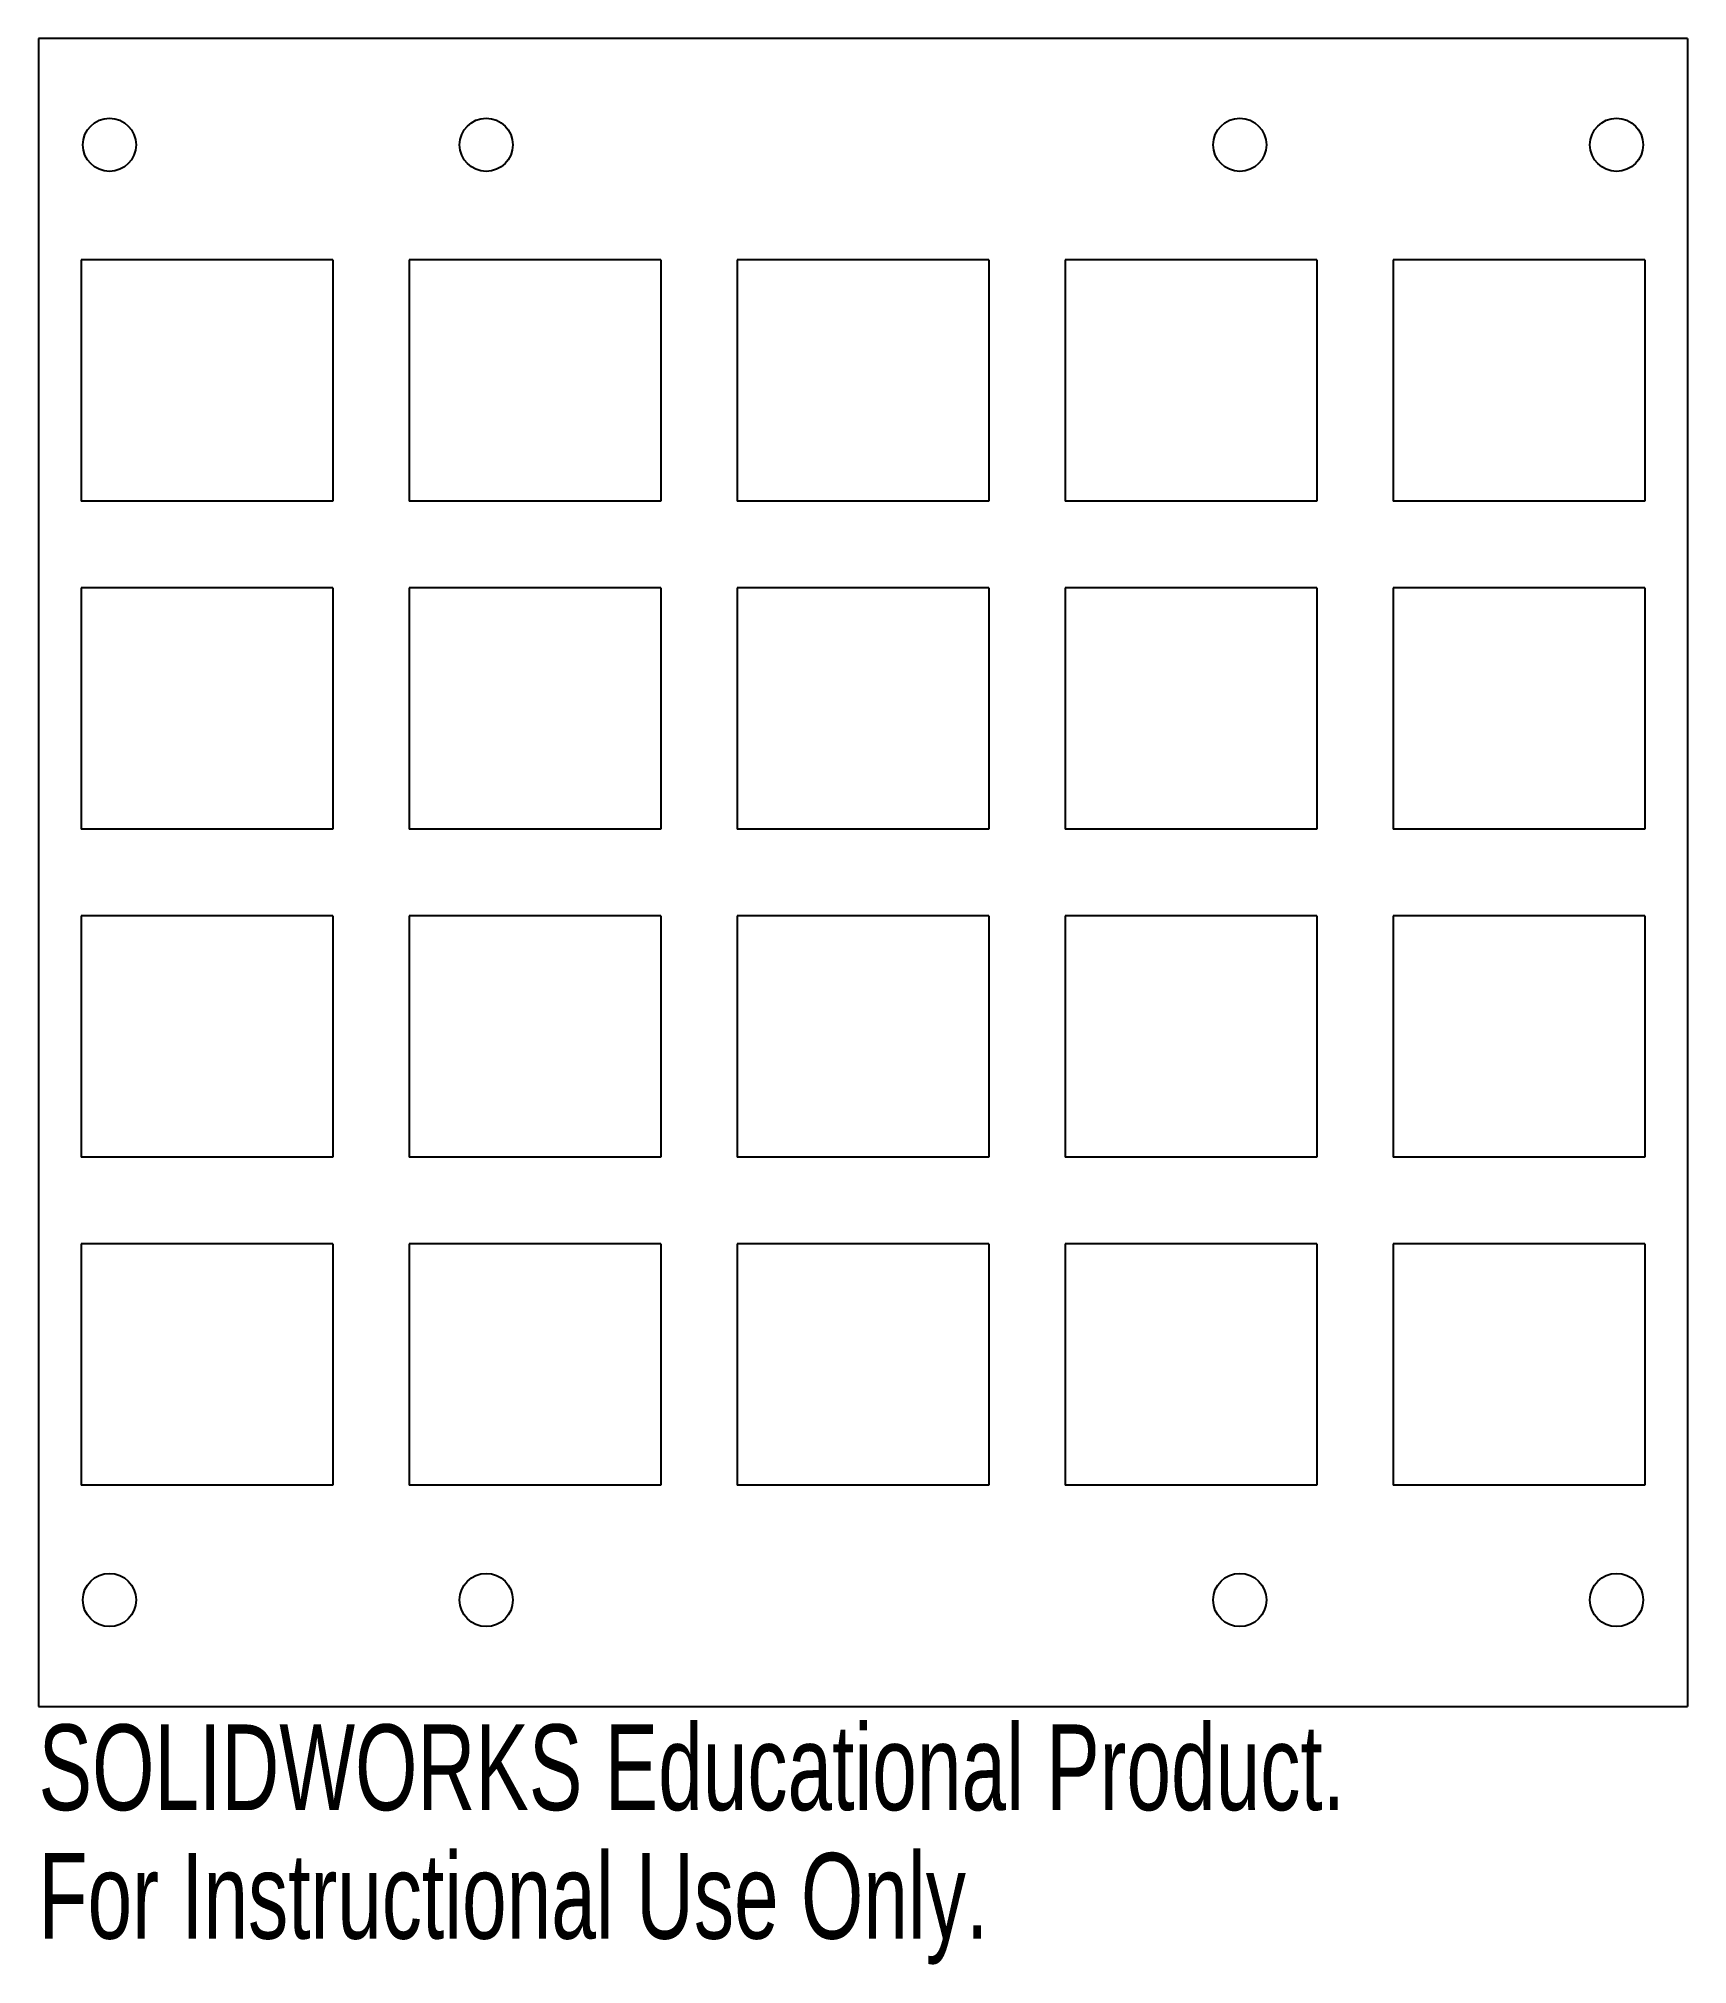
# Model space of a CAD drawing. Header units: millimetres. Extents: x 0 to 93, y 12 to 120.
import ezdxf

# ---------------------------------------------------------------- set-up
doc = ezdxf.new("R2010")
doc.units = ezdxf.units.MM
doc.styles.add('SLDTEXTSTYLE0', font='TXT', dxfattribs={"width": 0.7})

msp = doc.modelspace()

# ---------------------------------------------------------------- linework, layer by layer
at = {"color": 7, "linetype": 'Continuous', "lineweight": 25}
for p, q in [((0.19, 120.17), (0.19, 26.1)), ((93.19, 120.17), (0.19, 120.17)), ((93.19, 120.17), (93.19, 26.1)), ((2.59, 107.68), (2.59, 94.08)), ((16.79, 107.68), (2.59, 107.68)), ((16.79, 107.68), (16.79, 94.08)), ((21.09, 107.68), (21.09, 94.08)), ((35.29, 107.68), (21.09, 107.68)), ((35.29, 107.68), (35.29, 94.08)), ((39.59, 107.68), (39.59, 94.08)), ((53.79, 107.68), (39.59, 107.68)), ((53.79, 107.68), (53.79, 94.08)), ((58.09, 107.68), (58.09, 94.08)), ((72.29, 107.68), (58.09, 107.68)), ((72.29, 107.68), (72.29, 94.08)), ((76.59, 107.68), (76.59, 94.08)), ((90.79, 107.68), (76.59, 107.68)), ((90.79, 107.68), (90.79, 94.08)), ((16.79, 94.08), (2.59, 94.08)), ((35.29, 94.08), (21.09, 94.08)), ((53.79, 94.08), (39.59, 94.08)), ((72.29, 94.08), (58.09, 94.08)), ((90.79, 94.08), (76.59, 94.08)), ((2.59, 89.18), (2.59, 75.58)), ((16.79, 89.18), (2.59, 89.18)), ((16.79, 89.18), (16.79, 75.58)), ((21.09, 89.18), (21.09, 75.58)), ((35.29, 89.18), (21.09, 89.18)), ((35.29, 89.18), (35.29, 75.58)), ((39.59, 89.18), (39.59, 75.58)), ((53.79, 89.18), (39.59, 89.18)), ((53.79, 89.18), (53.79, 75.58)), ((58.09, 89.18), (58.09, 75.58)), ((72.29, 89.18), (58.09, 89.18)), ((72.29, 89.18), (72.29, 75.58)), ((76.59, 89.18), (76.59, 75.58)), ((90.79, 89.18), (76.59, 89.18)), ((90.79, 89.18), (90.79, 75.58)), ((16.79, 75.58), (2.59, 75.58)), ((35.29, 75.58), (21.09, 75.58)), ((53.79, 75.58), (39.59, 75.58)), ((72.29, 75.58), (58.09, 75.58)), ((90.79, 75.58), (76.59, 75.58)), ((2.59, 70.68), (2.59, 57.08)), ((16.79, 70.68), (2.59, 70.68)), ((16.79, 70.68), (16.79, 57.08)), ((21.09, 70.68), (21.09, 57.08)), ((35.29, 70.68), (21.09, 70.68)), ((35.29, 70.68), (35.29, 57.08)), ((39.59, 70.68), (39.59, 57.08)), ((53.79, 70.68), (39.59, 70.68)), ((53.79, 70.68), (53.79, 57.08)), ((58.09, 70.68), (58.09, 57.08)), ((72.29, 70.68), (58.09, 70.68)), ((72.29, 70.68), (72.29, 57.08)), ((76.59, 70.68), (76.59, 57.08)), ((90.79, 70.68), (76.59, 70.68)), ((90.79, 70.68), (90.79, 57.08)), ((16.79, 57.08), (2.59, 57.08)), ((35.29, 57.08), (21.09, 57.08)), ((53.79, 57.08), (39.59, 57.08)), ((72.29, 57.08), (58.09, 57.08)), ((90.79, 57.08), (76.59, 57.08)), ((2.59, 52.18), (2.59, 38.58)), ((16.79, 52.18), (2.59, 52.18)), ((16.79, 52.18), (16.79, 38.58)), ((21.09, 52.18), (21.09, 38.58)), ((35.29, 52.18), (21.09, 52.18)), ((35.29, 52.18), (35.29, 38.58)), ((39.59, 52.18), (39.59, 38.58)), ((53.79, 52.18), (39.59, 52.18)), ((53.79, 52.18), (53.79, 38.58)), ((58.09, 52.18), (58.09, 38.58)), ((72.29, 52.18), (58.09, 52.18)), ((72.29, 52.18), (72.29, 38.58)), ((76.59, 52.18), (76.59, 38.58)), ((90.79, 52.18), (76.59, 52.18)), ((90.79, 52.18), (90.79, 38.58)), ((16.79, 38.58), (2.59, 38.58)), ((35.29, 38.58), (21.09, 38.58)), ((53.79, 38.58), (39.59, 38.58)), ((72.29, 38.58), (58.09, 38.58)), ((90.79, 38.58), (76.59, 38.58)), ((0.19, 26.1), (93.19, 26.1))]:
    msp.add_line(p, q, dxfattribs=at)
for centre in [(4.19, 114.17), (25.44, 114.17), (67.94, 114.17), (89.19, 114.17), (4.19, 32.1), (25.44, 32.1), (67.94, 32.1), (89.19, 32.1)]:
    msp.add_circle(centre, 1.5, dxfattribs=at)

# ---------------------------------------------------------------- texts
at = {"color": 7, "linetype": 'Continuous', "char_height": 4.8336, "attachment_point": 1, "style": 'SLDTEXTSTYLE0'}
for s, insert in [('SOLIDWORKS Educational Product.', (0.19, 25.08)), ('For Instructional Use Only.', (0.19, 17.83))]:
    msp.add_mtext(s, dxfattribs=dict(at, insert=insert))

doc.saveas('drawing.dxf')
